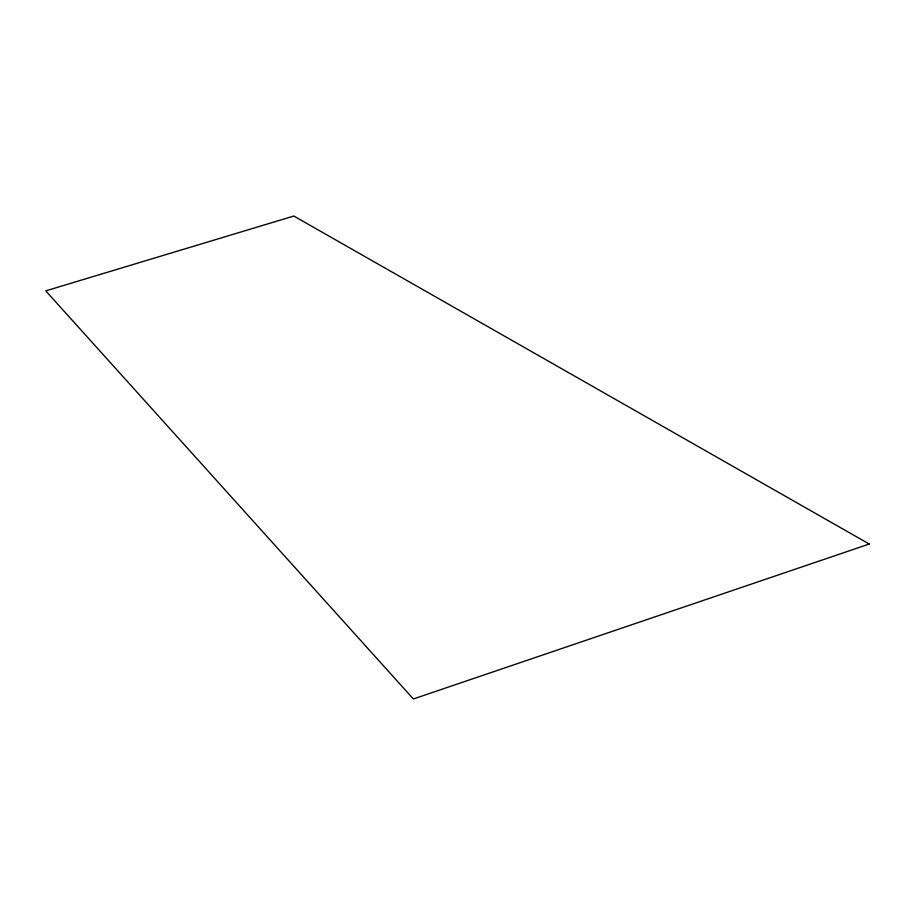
<?xml version="1.0" encoding="UTF-8"?>
<svg xmlns="http://www.w3.org/2000/svg" width="915" height="915" viewBox="0 0 915 915"><rect width="100%" height="100%" fill="white"/><g stroke="black" fill="none" stroke-linecap="round" stroke-linejoin="round"><path stroke-width="1.37" d="M869.25 544.036L413.374 698.969L45.75 290.867L293.807 216.031L869.25 544.036"/></g></svg>
